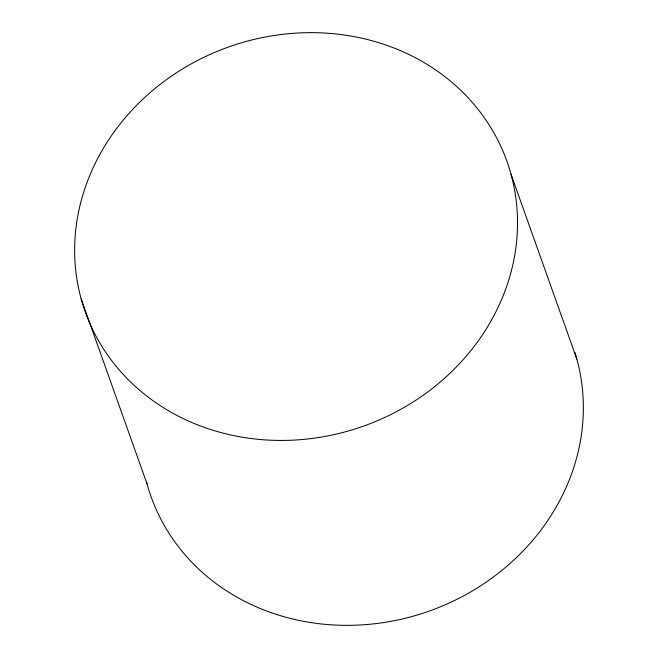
<?xml version="1.0" encoding="UTF-8"?>
<svg xmlns="http://www.w3.org/2000/svg" width="658" height="658" viewBox="0 0 658 658"><rect width="100%" height="100%" fill="white"/><g stroke="black" fill="none" stroke-linecap="round" stroke-linejoin="round"><path stroke-width="0.99" d="M510.995 174.173A223.876 201.216 -19.6 0 1 234.848 435.843A223.876 201.216 -19.6 0 1 142.399 99.621A223.876 201.216 -19.6 0 1 510.995 174.173L576.836 359.079M81.164 298.921L147.005 483.827M574.837 352.334A223.876 201.216 -19.6 0 1 417.978 614.778A223.876 201.216 -19.6 0 1 146.487 481.886"/></g></svg>
